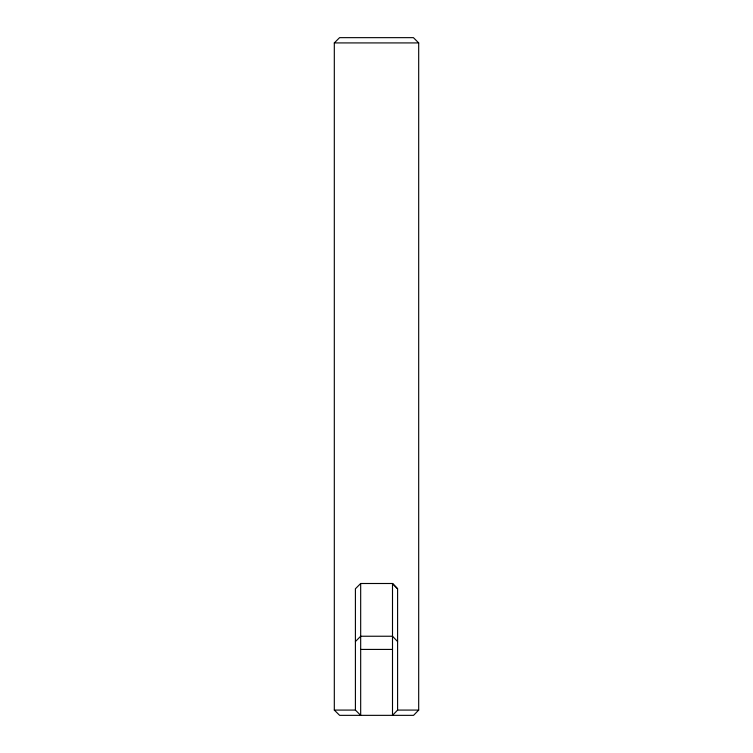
<?xml version="1.0" encoding="UTF-8"?>
<svg xmlns="http://www.w3.org/2000/svg" width="753" height="753" viewBox="0 0 753 753"><rect width="100%" height="100%" fill="white"/><g stroke="black" fill="none" stroke-linecap="round" stroke-linejoin="round"><path stroke-width="1.13" d="M397.593 588.78L392.501 583.5L397.593 588.78L397.593 710.079L392.501 715.35L392.501 583.5L360.678 583.5L355.407 588.78L355.407 710.079L360.678 715.35L360.678 583.5M418.687 710.079L413.557 715.35L339.631 715.35L334.313 710.079L334.313 42.921L339.584 37.65L413.416 37.65L418.687 42.921L418.687 710.079L397.593 710.079M355.407 641.556L360.678 636.238L392.501 636.238L397.593 641.556M334.313 42.921L418.687 42.921M360.678 649.425L392.501 649.425M334.313 710.079L355.407 710.079"/></g></svg>
